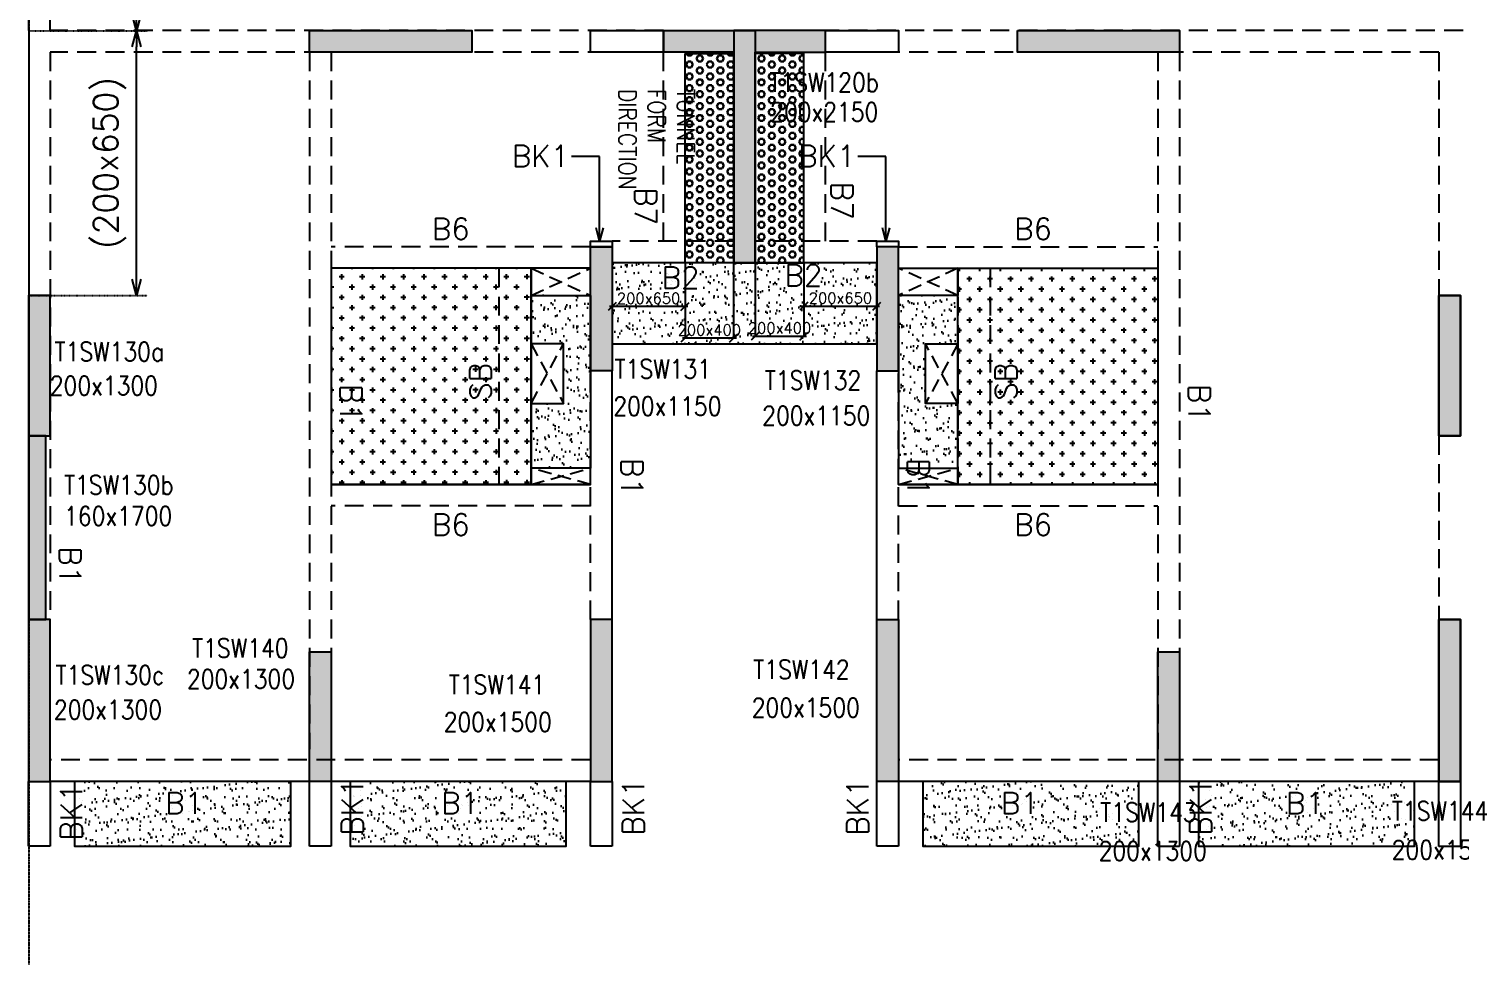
# Model space of a CAD drawing. Header units: millimetres. Extents: x 1078357 to 2594950, y -5122486 to -4636555.
# Drawn here: x 1400401 to 1413651, y -4674402 to -4665741 of the extents above; entities that cross this region are included whole.
import ezdxf

# ---------------------------------------------------------------- set-up
doc = ezdxf.new("R2010")
doc.units = ezdxf.units.MM
doc.header["$PDMODE"] = 35
for name, pattern in [('CONTINOUS', [0]), ('DOT', [0.25, 0, -0.25]), ('HIDDEN', [0.375, 0.25, -0.125]), ('New Retail block$0$CONTINOUS', [0])]:
    doc.linetypes.add(name, pattern=pattern)
doc.layers.get('0').update_dxf_attribs({"lineweight": 0})
doc.layers.get('Defpoints').update_dxf_attribs({"lineweight": 0})
for name, color, linetype, lineweight in [('A-_ANOTDIMA_D-', 6, 'Continuous', 13), ('COL. NO.', 30, 'Continuous', 25), ('COL. SIZE', 7, 'Continuous', 25), ('DIM', 9, 'Continuous', 25), ('HATCH', 8, 'Continuous', 30)]:
    doc.layers.add(name, color=color, linetype=linetype, lineweight=lineweight)
for name, color, linetype in [('B-200x325', 201, 'HIDDEN'), ('DROP SLAB', 8, 'Continuous'), ('EXPANSION JOINT', 10, 'HIDDEN'), ('NON STR. RCC WALL', 6, 'Continuous'), ('S-BEAM', 3, 'HIDDEN'), ('S-BEAM NO.', 6, 'Continuous'), ('S-COLUMN', 1, 'Continuous'), ('S-CUTOUT', 8, 'HIDDEN'), ('S-DIM', 2, 'Continuous'), ('S-SLAB-PROJECTION', 54, 'New Retail block$0$CONTINOUS'), ('SLAB FOLD', 8, 'Continuous'), ('TEXT', 7, 'Continuous')]:
    doc.layers.add(name, color=color, linetype=linetype)
doc.styles.add('Roman', font='romans')
doc.styles.add('ROMANS', font='romans.shx', dxfattribs={"width": 0.85})
doc.dimstyles.new('HARESH', dxfattribs={"dimtxt": 150, "dimasz": 75, "dimexe": 0, "dimexo": 0, "dimgap": 25, "dimtad": 1, "dimdec": 0, "dimdsep": 46, "dimtxsty": 'Roman', "dimblk": 'OBLIQUE', "dimcen": 225, "dimdle": 25, "dimclrd": 2, "dimclre": 2, "dimclrt": 7, "dimadec": 8, "dimazin": 1, "dimtfac": 1, "dimtdec": 0, "dimtmove": 0, "dimatfit": 0, "dimfxl": 1, "dimlwd": -1, "dimlwe": -1, "dimarcsym": 0})
pattern_1 = [(180, (261151.654, 209214.5), (-7e-15, -54.99261315), [31.75, -63.5]), (300, (261151.654, 209214.5), (47.625, 27.4963066), [31.75, -63.5]), (240, (261119.904, 209214.5), (47.625, -27.4963066), [31.75, -63.5])]

# ---------------------------------------------------------------- blocks, each defined once
blk = doc.blocks.new('_Open30')
at = {"color": 0, "linetype": 'ByBlock', "lineweight": -2}
for p, q in [((-1, 0.268), (0, 0)), ((0, 0), (-1, -0.268)), ((0, 0), (-1, 0))]:
    blk.add_line(p, q, dxfattribs=at)
blk = doc.blocks.new('*D1585')
at = {"layer": 'Defpoints', "color": 0, "linetype": 'CONTINOUS', "ltscale": 0.5, "transparency": 16777216}
for p in [(1400401, -4665760, 0), (1401399, -4665760), (1400402, -4668210, 0)]:
    blk.add_point(p, dxfattribs=at)
at = {"layer": 'S-DIM', "color": 2, "linetype": 'DOT', "ltscale": 0.5, "transparency": 16777216}
for p, q in [((1400401, -4665760), (1401499, -4665760)), ((1400402, -4668210), (1401499, -4668210))]:
    blk.add_line(p, q, dxfattribs=at)
at = {"layer": 'S-DIM', "color": 2, "linetype": 'CONTINOUS', "ltscale": 0.5, "transparency": 16777216}
blk.add_line((1401399, -4668060), (1401399, -4665910), dxfattribs=at)
at = {"layer": 'S-DIM', "color": 2, "linetype": 'CONTINOUS', "ltscale": 0.5, "transparency": 16777216, "xscale": 150, "yscale": 150, "zscale": 150}
for p, rotation in [((1401399, -4665760), 90), ((1401399, -4668210), 270)]:
    blk.add_blockref('_Open30', p, dxfattribs=dict(at, rotation=rotation))
at = {"layer": 'S-DIM', "color": 7, "linetype": 'CONTINOUS', "ltscale": 0.5, "transparency": 16777216, "insert": (1401152, -4666985), "char_height": 225, "attachment_point": 5, "rotation": 90, "style": 'Roman'}
blk.add_mtext('(200x650)', dxfattribs=at)
blk = doc.blocks.new('*D1586')
at = {"layer": 'Defpoints', "color": 0, "linetype": 'CONTINOUS', "ltscale": 0.5, "transparency": 16777216}
for p in [(1400401, -4663760, 0), (1400401, -4665760, 0), (1401399, -4665760)]:
    blk.add_point(p, dxfattribs=at)
at = {"layer": 'S-DIM', "color": 2, "linetype": 'DOT', "ltscale": 0.5, "transparency": 16777216}
for p, q in [((1400401, -4663760), (1401499, -4663760)), ((1400401, -4665760), (1401499, -4665760))]:
    blk.add_line(p, q, dxfattribs=at)
at = {"layer": 'S-DIM', "color": 2, "linetype": 'CONTINOUS', "ltscale": 0.5, "transparency": 16777216}
blk.add_line((1401399, -4663910), (1401399, -4665610), dxfattribs=at)
at = {"layer": 'S-DIM', "color": 2, "linetype": 'CONTINOUS', "ltscale": 0.5, "transparency": 16777216, "xscale": 150, "yscale": 150, "zscale": 150}
for p, rotation in [((1401399, -4663760), 90), ((1401399, -4665760), 270)]:
    blk.add_blockref('_Open30', p, dxfattribs=dict(at, rotation=rotation))
at = {"layer": 'S-DIM', "color": 7, "linetype": 'CONTINOUS', "ltscale": 0.5, "transparency": 16777216, "insert": (1401152, -4664760), "char_height": 225, "attachment_point": 5, "rotation": 90, "style": 'Roman'}
blk.add_mtext('(200x450)', dxfattribs=at)
blk = doc.blocks.new('_Oblique')
at = {"color": 0, "linetype": 'ByBlock', "lineweight": -2}
blk.add_line((-0.5, -0.5), (0.5, 0.5), dxfattribs=at)
blk = doc.blocks.new('*D1167')
at = {"layer": 'Defpoints', "color": 0, "ltscale": 700, "transparency": 16777216}
for p in [(1406476, -4667910, 0), (1406926, -4667910, 0), (1406476, -4668605)]:
    blk.add_point(p, dxfattribs=at)
at = {"layer": 'DIM', "color": 2, "ltscale": 700, "transparency": 16777216}
for p, q in [((1406476, -4667910), (1406476, -4668605)), ((1406926, -4667910), (1406926, -4668605)), ((1406951, -4668605), (1406451, -4668605))]:
    blk.add_line(p, q, dxfattribs=at)
at = {"layer": 'DIM', "color": 2, "ltscale": 700, "transparency": 16777216, "xscale": 75, "yscale": 75, "zscale": 75, "rotation": 180}
blk.add_blockref('_Oblique', (1406476, -4668605), dxfattribs=at)
at = {"layer": 'DIM', "color": 2, "ltscale": 700, "transparency": 16777216, "xscale": 75, "yscale": 75, "zscale": 75}
blk.add_blockref('_Oblique', (1406926, -4668605), dxfattribs=at)
at = {"layer": 'DIM', "color": 7, "ltscale": 700, "transparency": 16777216, "insert": (1406701, -4668530), "char_height": 150, "attachment_point": 5, "style": 'Roman'}
blk.add_mtext('{\\H0.666667x;200x400}', dxfattribs=at)
blk = doc.blocks.new('*D1168')
at = {"layer": 'Defpoints', "color": 0, "ltscale": 700, "transparency": 16777216}
for p in [(1405801, -4667910, 0), (1406476, -4667910, 0), (1405801, -4668312)]:
    blk.add_point(p, dxfattribs=at)
at = {"layer": 'DIM', "color": 2, "ltscale": 700, "transparency": 16777216}
for p, q in [((1405801, -4667910), (1405801, -4668312)), ((1406476, -4667910), (1406476, -4668312)), ((1406501, -4668312), (1405776, -4668312))]:
    blk.add_line(p, q, dxfattribs=at)
at = {"layer": 'DIM', "color": 2, "ltscale": 700, "transparency": 16777216, "xscale": 75, "yscale": 75, "zscale": 75, "rotation": 180}
blk.add_blockref('_Oblique', (1405801, -4668312), dxfattribs=at)
at = {"layer": 'DIM', "color": 2, "ltscale": 700, "transparency": 16777216, "xscale": 75, "yscale": 75, "zscale": 75}
blk.add_blockref('_Oblique', (1406476, -4668312), dxfattribs=at)
at = {"layer": 'DIM', "color": 7, "ltscale": 700, "transparency": 16777216, "insert": (1406139, -4668237), "char_height": 150, "attachment_point": 5, "style": 'Roman'}
blk.add_mtext('{\\H0.666667x;200x650}', dxfattribs=at)
blk = doc.blocks.new('*D1169')
at = {"layer": 'Defpoints', "color": 0, "ltscale": 700, "transparency": 16777216}
for p in [(1407126, -4667910, 0), (1407576, -4667910, 0), (1407576, -4668587)]:
    blk.add_point(p, dxfattribs=at)
at = {"layer": 'DIM', "color": 2, "ltscale": 700, "transparency": 16777216}
for p, q in [((1407126, -4667910), (1407126, -4668587)), ((1407576, -4667910), (1407576, -4668587)), ((1407101, -4668587), (1407601, -4668587))]:
    blk.add_line(p, q, dxfattribs=at)
at = {"layer": 'DIM', "color": 2, "ltscale": 700, "transparency": 16777216, "xscale": 75, "yscale": 75, "zscale": 75, "rotation": 180}
blk.add_blockref('_Oblique', (1407126, -4668587), dxfattribs=at)
at = {"layer": 'DIM', "color": 2, "ltscale": 700, "transparency": 16777216, "xscale": 75, "yscale": 75, "zscale": 75}
blk.add_blockref('_Oblique', (1407576, -4668587), dxfattribs=at)
at = {"layer": 'DIM', "color": 7, "ltscale": 700, "transparency": 16777216, "insert": (1407351, -4668512), "char_height": 150, "attachment_point": 5, "style": 'Roman'}
blk.add_mtext('{\\H0.666667x;200x400}', dxfattribs=at)
blk = doc.blocks.new('*D1170')
at = {"layer": 'Defpoints', "color": 0, "ltscale": 700, "transparency": 16777216}
for p in [(1407576, -4667910, 0), (1408251, -4667910, 0), (1408251, -4668310)]:
    blk.add_point(p, dxfattribs=at)
at = {"layer": 'DIM', "color": 2, "ltscale": 700, "transparency": 16777216}
for p, q in [((1407576, -4667910), (1407576, -4668310)), ((1408251, -4667910), (1408251, -4668310)), ((1407551, -4668310), (1408276, -4668310))]:
    blk.add_line(p, q, dxfattribs=at)
at = {"layer": 'DIM', "color": 2, "ltscale": 700, "transparency": 16777216, "xscale": 75, "yscale": 75, "zscale": 75, "rotation": 180}
blk.add_blockref('_Oblique', (1407576, -4668310), dxfattribs=at)
at = {"layer": 'DIM', "color": 2, "ltscale": 700, "transparency": 16777216, "xscale": 75, "yscale": 75, "zscale": 75}
blk.add_blockref('_Oblique', (1408251, -4668310), dxfattribs=at)
at = {"layer": 'DIM', "color": 7, "ltscale": 700, "transparency": 16777216, "insert": (1407914, -4668235), "char_height": 150, "attachment_point": 5, "style": 'Roman'}
blk.add_mtext('{\\H0.666667x;200x650}', dxfattribs=at)
blk = doc.blocks.new('G$CD63B60BD')
at = {"layer": 'COL. NO.', "linetype": 'Continuous', "style": 'ROMANS', "width": 0.85}
for s, p in [('T1SW120b', (51580, 6384, -320)), ('T1SW130a', (44965, 3891, -320)), ('T1SW131', (50148, 3730, -320)), ('T1SW132', (51538, 3625, -320)), ('T1SW130b', (45053, 2657, -320)), ('T1SW140', (46238, 1147, -320)), ('T1SW130c', (44974, 898, -323)), ('T1SW142', (51431, 949, -320)), ('T1SW141', (48613, 809, -320)), ('T1SW143', (54642, -372, -320)), ('T1SW144', (57341, -360, -320))]:
    blk.add_text(s, height=175, dxfattribs=at).set_placement(p)
at = {"layer": 'COL. SIZE', "linetype": 'Continuous', "style": 'ROMANS', "width": 0.85}
for s, p in [('200x2150', (51588, 6110, -320)), ('200x1300', (44921, 3577, -320)), ('200x1150', (50136, 3387, -320)), ('200x1150', (51514, 3298, -320)), ('160x1700', (45053, 2369, -320)), ('200x1300', (46190, 861, -320)), ('200x1300', (44959, 577, -323)), ('200x1500', (51417, 597, -320)), ('200x1500', (48566, 464, -320)), ('200x1300', (54628, -730, -320)), ('200x1500', (57340, -720, -320))]:
    blk.add_text(s, height=175, dxfattribs=at).set_placement(p)

msp = doc.modelspace()

# ---------------------------------------------------------------- hatches: boundary and pattern name
at = {"layer": 'DROP SLAB'}
h = msp.add_hatch(dxfattribs=at)
h.set_pattern_fill('CROSS', color=8, scale=15, angle=0.03079)
h.set_pattern_definition([(180.03079016, (-6297639.38, 28116973.47), (-95.19879988, -95.3011726), [47.625, -142.875]), (270.03079016, (-6297663.21, 28116997.27), (95.3011726, -95.19879988), [47.625, -142.875])])
h.paths.add_polyline_path([(1405051.2, -4667959.7), (1403201.2, -4667959.6), (1403201.2, -4669959.4), (1405051.2, -4669959.5)])
h = msp.add_hatch(dxfattribs=at)
h.set_pattern_fill('CROSS', color=8, scale=15, angle=0.03079)
h.set_pattern_definition([(180.03079016, (-5200414.67, 23432954.28), (-95.19879988, -95.3011726), [47.625, -142.875]), (270.03079016, (-5200438.49, 23432978.08), (95.3011726, -95.19879988), [47.625, -142.875])])
h.paths.add_polyline_path([(1409001.2, -4667959.7), (1410851.2, -4667959.7), (1410851.2, -4669959.5), (1409001.2, -4669959.5)])
at = {"layer": 'HATCH', "ltscale": 1000}
h = msp.add_hatch(dxfattribs=at)
h.set_pattern_fill('HEX', color=8, scale=10, angle=180)
h.set_pattern_definition(pattern_1)
h.paths.add_polyline_path([(1406926.4, -4665970.3), (1406476.4, -4665970.3), (1406476.4, -4667909.6), (1406926.4, -4667909.6)])
h = msp.add_hatch(dxfattribs=at)
h.set_pattern_fill('HEX', color=8, scale=10, angle=180)
h.set_pattern_definition(pattern_1)
h.paths.add_polyline_path([(1407126.7, -4665970.3), (1407576.7, -4665970.3), (1407576.7, -4667909.6), (1407126.7, -4667909.6)])
at = {"layer": 'HATCH'}
h = msp.add_hatch(dxfattribs=at)
h.set_pattern_fill('AR-SAND', color=8, scale=3, angle=179.97015)
h.set_pattern_definition([(37.47015413, (-3705481.5, 18698798.9), (-4.72361136, 146.8264517), [0, -115.824, 0, -129.54, 0, -123.825]), (7.4701541, (-3705481.5, 18698798.9), (134.9689868, 214.9772528), [0, -62.484, 0, -104.394, 0, -40.005]), (327.4701541, (-3705575.23, 18698798.95), (237.2979035, 0.3075449), [0, -38.1, 0, -137.16, 0, -179.07]), (317.4701541, (-3705575.23, 18698798.95), (229.1017424, 66.759465), [0, -19.05, 0, -89.916, 0, -102.87])])
h.paths.add_polyline_path([(1408251.5, -4667909.7), (1405801.5, -4667909.7), (1405801.5, -4668509.7), (1408251.5, -4668509.7)])
h = msp.add_hatch(dxfattribs=at)
h.set_pattern_fill('AR-SAND', color=8, scale=3, angle=179.97015)
h.set_pattern_definition([(37.47015413, (-3705481.45, 18698798.9), (-4.72361136, 146.8264517), [0, -115.824, 0, -129.54, 0, -123.825]), (7.4701541, (-3705481.45, 18698798.9), (134.9689868, 214.9772528), [0, -62.484, 0, -104.394, 0, -40.005]), (327.4701541, (-3705575.18, 18698798.95), (237.2979035, 0.3075449), [0, -38.1, 0, -137.16, 0, -179.07]), (317.4701541, (-3705575.18, 18698798.95), (229.1017424, 66.759465), [0, -19.05, 0, -89.916, 0, -102.87])])
h.paths.add_polyline_path([(1408251.5, -4667909.7), (1405801.5, -4667909.7), (1405801.5, -4668659.6), (1408251.5, -4668659.6)])
h = msp.add_hatch(dxfattribs=at)
h.set_pattern_fill('AR-SAND', color=8, scale=3, angle=359.97015)
h.set_pattern_definition([(37.47015413, (-4813217.64, 23606765.84), (-4.72361136, 146.8264517), [0, -115.824, 0, -129.54, 0, -123.825]), (7.4701541, (-4813217.64, 23606765.84), (134.9689868, 214.9772528), [0, -62.484, 0, -104.394, 0, -40.005]), (327.47015413, (-4813311.37, 23606765.89), (237.29790347, 0.3075449), [0, -38.1, 0, -137.16, 0, -179.07]), (317.4701541, (-4813311.37, 23606765.89), (229.1017424, 66.759465), [0, -19.05, 0, -89.916, 0, -102.87])])
h.paths.add_polyline_path([(1405600.5, -4669809.8), (1405050.5, -4669809.8), (1405050.5, -4669209.7), (1405350.4, -4669209.7), (1405350.4, -4668659.8), (1405050.5, -4668659.8), (1405050.5, -4668209.8), (1405600.4, -4668209.8)])
h = msp.add_hatch(dxfattribs=at)
h.set_pattern_fill('AR-SAND', color=8, scale=3, angle=180.02985)
h.set_pattern_definition([(37.47015413, (-4813216.87, 23606765.77), (-4.72361136, 146.8264517), [0, -115.824, 0, -129.54, 0, -123.825]), (7.4701541, (-4813216.87, 23606765.77), (134.9689868, 214.9772528), [0, -62.484, 0, -104.394, 0, -40.005]), (327.47015413, (-4813310.6, 23606765.82), (237.29790347, 0.3075449), [0, -38.1, 0, -137.16, 0, -179.07]), (317.4701541, (-4813310.6, 23606765.82), (229.1017424, 66.759465), [0, -19.05, 0, -89.916, 0, -102.87])])
h.paths.add_polyline_path([(1408451.2, -4669809.7), (1409001.2, -4669809.7), (1409001.2, -4669209.6), (1408701.2, -4669209.6), (1408701.2, -4668659.7), (1409001.2, -4668659.7), (1409001.2, -4668209.7), (1408451.2, -4668209.7)])
h = msp.add_hatch(dxfattribs=at)
h.set_pattern_fill('AR-SAND', color=8, scale=3, angle=179.97015)
h.set_pattern_definition([(37.47015413, (-3704156.5, 18698798.92), (-4.72361136, 146.8264517), [0, -115.824, 0, -129.54, 0, -123.825]), (7.4701541, (-3704156.5, 18698798.92), (134.9689868, 214.9772528), [0, -62.484, 0, -104.394, 0, -40.005]), (327.4701541, (-3704250.23, 18698798.96), (237.2979035, 0.3075449), [0, -38.1, 0, -137.16, 0, -179.07]), (317.4701541, (-3704250.23, 18698798.96), (229.1017424, 66.759465), [0, -19.05, 0, -89.916, 0, -102.87])])
h.paths.add_polyline_path([(1402826.5, -4672709.7), (1400826.5, -4672709.7), (1400826.5, -4673309.7), (1402826.5, -4673309.7)])
h = msp.add_hatch(dxfattribs=at)
h.set_pattern_fill('AR-SAND', color=8, scale=3, angle=179.97015)
h.set_pattern_definition([(37.47015413, (-3706706.5, 18698798.92), (-4.72361136, 146.8264517), [0, -115.824, 0, -129.54, 0, -123.825]), (7.4701541, (-3706706.5, 18698798.92), (134.9689868, 214.9772528), [0, -62.484, 0, -104.394, 0, -40.005]), (327.4701541, (-3706800.23, 18698798.96), (237.2979035, 0.3075449), [0, -38.1, 0, -137.16, 0, -179.07]), (317.4701541, (-3706800.23, 18698798.96), (229.1017424, 66.759465), [0, -19.05, 0, -89.916, 0, -102.87])])
h.paths.add_polyline_path([(1405376.5, -4672709.7), (1403376.5, -4672709.7), (1403376.5, -4673309.7), (1405376.5, -4673309.7)])
h = msp.add_hatch(dxfattribs=at)
h.set_pattern_fill('AR-SAND', color=8, scale=3, angle=179.97015)
h.set_pattern_definition([(37.47015413, (-3712006.5, 18698798.92), (-4.72361136, 146.8264517), [0, -115.824, 0, -129.54, 0, -123.825]), (7.4701541, (-3712006.5, 18698798.92), (134.9689868, 214.9772528), [0, -62.484, 0, -104.394, 0, -40.005]), (327.4701541, (-3712100.23, 18698798.96), (237.2979035, 0.3075449), [0, -38.1, 0, -137.16, 0, -179.07]), (317.4701541, (-3712100.23, 18698798.96), (229.1017424, 66.759465), [0, -19.05, 0, -89.916, 0, -102.87])])
h.paths.add_polyline_path([(1410676.5, -4672709.7), (1408676.5, -4672709.7), (1408676.5, -4673309.7), (1410676.5, -4673309.7)])
h = msp.add_hatch(dxfattribs=at)
h.set_pattern_fill('AR-SAND', color=8, scale=3, angle=179.97015)
h.set_pattern_definition([(37.47015413, (-3714556.5, 18698798.92), (-4.72361136, 146.8264517), [0, -115.824, 0, -129.54, 0, -123.825]), (7.4701541, (-3714556.5, 18698798.92), (134.9689868, 214.9772528), [0, -62.484, 0, -104.394, 0, -40.005]), (327.4701541, (-3714650.23, 18698798.96), (237.2979035, 0.3075449), [0, -38.1, 0, -137.16, 0, -179.07]), (317.4701541, (-3714650.23, 18698798.96), (229.1017424, 66.759465), [0, -19.05, 0, -89.916, 0, -102.87])])
h.paths.add_polyline_path([(1413226.5, -4672709.7), (1411226.5, -4672709.7), (1411226.5, -4673309.7), (1413226.5, -4673309.7)])
at = {"layer": 'S-COLUMN', "lineweight": 25}
h = msp.add_hatch(color=1, dxfattribs=at)
h.dxf.hatch_style = 1
h.paths.add_polyline_path([(1403001.3, -4665759.7), (1404501.3, -4665759.7), (1404501.3, -4665959.7), (1403001.3, -4665959.7)])
h = msp.add_hatch(color=1, dxfattribs=at)
h.dxf.hatch_style = 1
h.paths.add_polyline_path([(1406926.3, -4665959.7), (1406276.3, -4665959.7), (1406276.3, -4665759.7), (1407126.3, -4665759.7), (1407126.3, -4667909.7), (1406926.3, -4667909.7)])
at = {"layer": 'S-COLUMN', "lineweight": 25, "extrusion": (1.00316e-06, -2.11765e-11, 1)}
h = msp.add_hatch(color=1, dxfattribs=at)
h.dxf.hatch_style = 1
h.paths.add_polyline_path([(1407126.3, -4665959.7), (1407776.3, -4665959.7), (1407776.3, -4665759.7), (1406926.3, -4665759.7), (1406926.3, -4667909.7), (1407126.3, -4667909.7)])
at = {"layer": 'S-COLUMN', "lineweight": 25}
h = msp.add_hatch(color=1, dxfattribs=at)
h.dxf.hatch_style = 1
h.paths.add_polyline_path([(1409551.3, -4665759.7), (1411051.3, -4665759.7), (1411051.3, -4665959.7), (1409551.3, -4665959.7)])
h = msp.add_hatch(color=1, dxfattribs=at)
h.dxf.hatch_style = 1
h.paths.add_polyline_path([(1405601.3, -4667759.7), (1405801.3, -4667759.7), (1405801.3, -4668909.7), (1405601.3, -4668909.7)])
at = {"layer": 'S-COLUMN', "lineweight": 25, "extrusion": (1.00316e-06, -2.11765e-11, 1)}
h = msp.add_hatch(color=1, dxfattribs=at)
h.dxf.hatch_style = 1
h.paths.add_polyline_path([(1408451.3, -4667759.7), (1408251.3, -4667759.7), (1408251.3, -4668909.7), (1408451.3, -4668909.7)])
at = {"layer": 'S-COLUMN', "lineweight": 25}
h = msp.add_hatch(color=1, dxfattribs=at)
h.dxf.hatch_style = 1
h.paths.add_polyline_path([(1400601.3, -4668209.7), (1400401.3, -4668209.7), (1400401.3, -4669509.7), (1400601.3, -4669509.7)])
at = {"layer": 'S-COLUMN', "lineweight": 25, "extrusion": (1.00316e-06, -2.11765e-11, 1)}
h = msp.add_hatch(color=1, dxfattribs=at)
h.dxf.hatch_style = 1
h.paths.add_polyline_path([(1413651.3, -4668209.7), (1413451.3, -4668209.7), (1413451.3, -4669509.7), (1413651.3, -4669509.7)])
at = {"layer": 'S-COLUMN', "lineweight": 25, "extrusion": (-1.00316e-06, -1.91639e-11, 1)}
h = msp.add_hatch(color=1, dxfattribs=at)
h.dxf.hatch_style = 1
h.paths.add_polyline_path([(1413451.3, -4668209.7), (1413651.3, -4668209.7), (1413651.3, -4669509.7), (1413451.3, -4669509.7)])
at = {"layer": 'S-COLUMN', "lineweight": 25, "extrusion": (-1.00316e-06, -2.11765e-11, 1)}
h = msp.add_hatch(color=1, dxfattribs=at)
h.dxf.hatch_style = 1
h.paths.add_polyline_path([(1400401.3, -4671209.7), (1400561.3, -4671209.7), (1400561.3, -4669509.7), (1400401.3, -4669509.7)])
at = {"layer": 'S-COLUMN', "lineweight": 25}
h = msp.add_hatch(color=1, dxfattribs=at)
h.dxf.hatch_style = 1
h.paths.add_polyline_path([(1400401.2, -4672709.7), (1400601.2, -4672709.7), (1400601.2, -4671209.7), (1400401.2, -4671209.7)])
h = msp.add_hatch(color=1, dxfattribs=at)
h.dxf.hatch_style = 1
h.paths.add_polyline_path([(1405601.2, -4672709.7), (1405801.2, -4672709.7), (1405801.2, -4671209.7), (1405601.2, -4671209.7)])
at = {"layer": 'S-COLUMN', "lineweight": 25, "extrusion": (1.00316e-06, -2.11765e-11, 1)}
h = msp.add_hatch(color=1, dxfattribs=at)
h.dxf.hatch_style = 1
h.paths.add_polyline_path([(1408451.2, -4672709.7), (1408251.2, -4672709.7), (1408251.2, -4671209.7), (1408451.2, -4671209.7)])
h = msp.add_hatch(color=1, dxfattribs=at)
h.dxf.hatch_style = 1
h.paths.add_polyline_path([(1413651.2, -4672709.7), (1413451.2, -4672709.7), (1413451.2, -4671209.7), (1413651.2, -4671209.7)])
at = {"layer": 'S-COLUMN', "lineweight": 25, "extrusion": (-1.00316e-06, -1.91639e-11, 1)}
h = msp.add_hatch(color=1, dxfattribs=at)
h.dxf.hatch_style = 1
h.paths.add_polyline_path([(1413451.2, -4672709.7), (1413651.2, -4672709.7), (1413651.2, -4671209.7), (1413451.2, -4671209.7)])
at = {"layer": 'S-COLUMN', "lineweight": 25}
h = msp.add_hatch(color=1, dxfattribs=at)
h.dxf.hatch_style = 1
h.paths.add_polyline_path([(1403201.2, -4671509.7), (1403201.2, -4672709.7), (1403001.2, -4672709.7), (1403001.2, -4671509.7)])
h = msp.add_hatch(color=1, dxfattribs=at)
h.dxf.hatch_style = 1
h.paths.add_polyline_path([(1411051.2, -4671509.7), (1411051.2, -4672709.7), (1410851.2, -4672709.7), (1410851.2, -4671509.7)])

# ---------------------------------------------------------------- linework, layer by layer
at = {"layer": 'DROP SLAB', "color": 3, "linetype": 'CONTINOUS', "ltscale": 500, "elevation": 0}
for points in [[(1405051.2, -4667959.7), (1403201.2, -4667959.6), (1403201.2, -4669959.4), (1405051.2, -4669959.5)], [(1405051.2, -4668209.7), (1405601.1, -4668209.7), (1405601.1, -4667959.7), (1405051.2, -4667959.7)], [(1409001.2, -4668209.7), (1408451.4, -4668209.7), (1408451.4, -4667959.7), (1409001.2, -4667959.7)], [(1409001.2, -4667959.7), (1410851.2, -4667959.7), (1410851.2, -4669959.5), (1409001.2, -4669959.5)], [(1405051.1, -4669209.8), (1405351.1, -4669209.8), (1405351.1, -4668659.8), (1405051.1, -4668659.8)], [(1409001.2, -4669209.7), (1408701.2, -4669209.7), (1408701.2, -4668659.7), (1409001.2, -4668659.7)], [(1405050.8, -4669959.5), (1405600.8, -4669959.5), (1405600.8, -4669809.7), (1405050.8, -4669809.7)], [(1409001.2, -4669959.5), (1408451.2, -4669959.5), (1408451.2, -4669809.7), (1409001.2, -4669809.7)]]:
    msp.add_lwpolyline(points, close=True, dxfattribs=at)
at = {"layer": 'EXPANSION JOINT'}
msp.add_line((1400401.5, -4654069.7, 0), (1400401.5, -4674402.2, 0), dxfattribs=at)
msp.add_line((1400401.5, -4654069.7, 0), (1400401.5, -4674402.2, 0), dxfattribs=at)
at = {"layer": 'NON STR. RCC WALL', "elevation": 0}
for points in [[(1405601.3, -4665759.7), (1406276.3, -4665759.7), (1406276.3, -4665959.7), (1405601.3, -4665959.7)], [(1407776.3, -4665759.7), (1408451.3, -4665759.7), (1408451.3, -4665959.7), (1407776.3, -4665959.7)]]:
    msp.add_lwpolyline(points, close=True, dxfattribs=at)
at = {"layer": 'S-BEAM', "linetype": 'Continuous', "ltscale": 500}
msp.add_line((1400401.5, -4665759.7, 0), (1400401.5, -4663759.7, 0), dxfattribs=at)
at = {"layer": 'S-BEAM', "linetype": 'HIDDEN', "ltscale": 500}
msp.add_line((1400601.5, -4665759.7, 0), (1400601.5, -4663759.6, 0), dxfattribs=at)
at = {"layer": 'S-BEAM', "linetype": 'CONTINOUS', "ltscale": 700}
for p, q in [((1400401.5, -4665759.7, 0), (1400401.5, -4671209.7, 0)), ((1405801.5, -4671209.7, 0), (1405801.5, -4668909.6, 0)), ((1408251.5, -4671209.7, 0), (1408251.5, -4668909.6, 0)), ((1400401.2, -4673309.6, 0), (1400401.2, -4672709.6, 0)), ((1400601.2, -4672709.6, 0), (1400601.2, -4673309.6, 0)), ((1405601.4, -4672709.7, 0), (1400601.4, -4672709.7, 0)), ((1403001.2, -4673309.7, 0), (1403001.2, -4672709.7, 0)), ((1403201.2, -4672709.7, 0), (1403201.2, -4673309.7, 0)), ((1405601.2, -4673309.7, 0), (1405601.2, -4672709.7, 0)), ((1405801.2, -4672709.7, 0), (1405801.2, -4673309.7, 0)), ((1408251.3, -4673309.7, 0), (1408251.3, -4672709.7, 0)), ((1408451.3, -4672709.7, 0), (1408451.3, -4673309.7, 0)), ((1413451.4, -4672709.7, 0), (1408451.4, -4672709.7, 0)), ((1410851.3, -4673309.8, 0), (1410851.3, -4672709.8, 0)), ((1411051.3, -4672709.8, 0), (1411051.3, -4673309.8, 0)), ((1413451.3, -4673309.8, 0), (1413451.3, -4672709.8, 0)), ((1413651.3, -4672709.8, 0), (1413651.3, -4673309.8, 0)), ((1400601.2, -4673309.6, 0), (1400401.2, -4673309.6, 0)), ((1403201.2, -4673309.7, 0), (1403001.2, -4673309.7, 0)), ((1405801.2, -4673309.7, 0), (1405601.2, -4673309.7, 0)), ((1408451.3, -4673309.7, 0), (1408251.3, -4673309.7, 0)), ((1411051.3, -4673309.8, 0), (1410851.3, -4673309.8, 0)), ((1413651.3, -4673309.8, 0), (1413451.3, -4673309.8, 0))]:
    msp.add_line(p, q, dxfattribs=at)
at = {"layer": 'S-BEAM', "linetype": 'HIDDEN', "ltscale": 700}
for p, q in [((1406276.3, -4665759.7, 0), (1400601.5, -4665759.7, 0)), ((1419976.3, -4665759.7, 0), (1407776.3, -4665759.7, 0)), ((1406276.3, -4665959.7, 0), (1400601.5, -4665959.7, 0)), ((1400601.5, -4665959.7, 0), (1400601.5, -4671209.7, 0)), ((1403001.5, -4665959.7, 0), (1403001.5, -4672409.6, 0)), ((1403201.5, -4665959.7, 0), (1403201.5, -4672409.6, 0)), ((1413451.5, -4665959.7, 0), (1407776.3, -4665959.7, 0)), ((1410851.5, -4665959.7, 0), (1410851.5, -4672409.7, 0)), ((1411051.5, -4665959.7, 0), (1411051.5, -4672409.7, 0)), ((1413451.5, -4665959.7, 0), (1413451.5, -4668209.7, 0)), ((1406926.5, -4667709.7, 0), (1405801.5, -4667709.7, 0)), ((1408251.5, -4667709.7, 0), (1407126.5, -4667709.7, 0)), ((1404751.2, -4667959.7, 0), (1404751.2, -4669959.5, 0)), ((1409001, -4667959.9, 0), (1409001, -4669959.7, 0)), ((1409301, -4667959.9, 0), (1409301, -4669959.7, 0)), ((1405601.5, -4671209.7, 0), (1405601.5, -4668909.6, 0)), ((1408451.5, -4671209.7, 0), (1408451.5, -4668909.6, 0)), ((1413451.5, -4669509.7, 0), (1413451.5, -4671209.7, 0)), ((1405601.4, -4672509.7, 0), (1400601.4, -4672509.7, 0)), ((1413451.4, -4672509.7, 0), (1408451.4, -4672509.7, 0))]:
    msp.add_line(p, q, dxfattribs=at)
at = {"layer": 'S-BEAM', "ltscale": 700}
for p, q in [((1406276.4, -4667709.7, 0), (1406276.4, -4665959.7, 0)), ((1407776.7, -4667709.7, 0), (1407776.7, -4665959.7, 0)), ((1405601.4, -4667759.6, 0), (1403201.6, -4667759.6, 0)), ((1408451.7, -4667759.7, 0), (1410851.5, -4667759.7, 0)), ((1405601.6, -4670159.4, 0), (1403201.6, -4670159.4, 0)), ((1408451.5, -4670159.5, 0), (1410851.5, -4670159.4, 0))]:
    msp.add_line(p, q, dxfattribs=at)
at = {"layer": 'S-BEAM', "linetype": 'Continuous', "ltscale": 700}
for p, q in [((1406476.4, -4667709.7, 0), (1406476.4, -4665970.3, 0)), ((1407576.7, -4667709.7, 0), (1407576.7, -4665970.3, 0)), ((1408251.4, -4667909.7, 0), (1405801.5, -4667909.7, 0)), ((1405601.4, -4667959.6, 0), (1403201.6, -4667959.6, 0)), ((1408451.7, -4667959.7, 0), (1410851.5, -4667959.7, 0)), ((1405601.6, -4669959.4, 0), (1403201.6, -4669959.4, 0)), ((1408451.5, -4669959.5, 0), (1410851.5, -4669959.4, 0))]:
    msp.add_line(p, q, dxfattribs=at)
at = {"layer": 'S-BEAM', "linetype": 'ByBlock', "ltscale": 700}
msp.add_line((1405051.2, -4667959.7, 0), (1405051.2, -4669959.5, 0), dxfattribs=at)
at = {"layer": 'S-BEAM', "linetype": 'Continuous', "ltscale": 700, "elevation": 0}
for points in [[(1405801.5, -4667759.7), (1405601.5, -4667759.7), (1405601.5, -4667709.6), (1405801.5, -4667709.6)], [(1408451.5, -4667759.7), (1408251.5, -4667759.7), (1408251.5, -4667709.6), (1408451.5, -4667709.6)]]:
    msp.add_lwpolyline(points, close=True, dxfattribs=at)
at = {"layer": 'S-COLUMN', "color": 1, "lineweight": 25, "elevation": 0}
for points in [[(1403001.3, -4665759.7), (1404501.3, -4665759.7), (1404501.3, -4665959.7), (1403001.3, -4665959.7)], [(1409551.3, -4665759.7), (1411051.3, -4665759.7), (1411051.3, -4665959.7), (1409551.3, -4665959.7)], [(1405601.3, -4667759.7), (1405801.3, -4667759.7), (1405801.3, -4668909.7), (1405601.3, -4668909.7)], [(1400601.3, -4668209.7), (1400401.3, -4668209.7), (1400401.3, -4669509.7), (1400601.3, -4669509.7)], [(1400401.2, -4672709.7), (1400601.2, -4672709.7), (1400601.2, -4671209.7), (1400401.2, -4671209.7)], [(1405601.2, -4672709.7), (1405801.2, -4672709.7), (1405801.2, -4671209.7), (1405601.2, -4671209.7)], [(1403001.2, -4671509.9), (1403201.2, -4671509.9), (1403201.2, -4672709.7), (1403001.2, -4672709.7)], [(1410851.2, -4671509.9), (1411051.2, -4671509.9), (1411051.2, -4672709.7), (1410851.2, -4672709.7)]]:
    msp.add_lwpolyline(points, close=True, dxfattribs=at)
msp.add_lwpolyline([(1406926.3, -4665959.7), (1406276.3, -4665959.7), (1406276.3, -4665759.7), (1407126.3, -4665759.7), (1407126.3, -4667909.7), (1406926.3, -4667909.7), (1406926.3, -4665959.7)], dxfattribs=at)
at = {"layer": 'S-COLUMN', "color": 1, "lineweight": 25, "extrusion": (1.00316e-06, -2.11765e-11, 1), "elevation": 1.4}
msp.add_lwpolyline([(1407126.3, -4665959.7), (1407776.3, -4665959.7), (1407776.3, -4665759.7), (1406926.3, -4665759.7), (1406926.3, -4667909.7), (1407126.3, -4667909.7), (1407126.3, -4665959.7)], dxfattribs=at)
for points in [[(1408451.3, -4667759.7), (1408251.3, -4667759.7), (1408251.3, -4668909.7), (1408451.3, -4668909.7)], [(1413651.3, -4668209.7), (1413451.3, -4668209.7), (1413451.3, -4669509.7), (1413651.3, -4669509.7)], [(1408451.2, -4672709.7), (1408251.2, -4672709.7), (1408251.2, -4671209.7), (1408451.2, -4671209.7)], [(1413651.2, -4672709.7), (1413451.2, -4672709.7), (1413451.2, -4671209.7), (1413651.2, -4671209.7)]]:
    msp.add_lwpolyline(points, close=True, dxfattribs=at)
at = {"layer": 'S-COLUMN', "color": 1, "lineweight": 25, "extrusion": (-1.00316e-06, -1.91639e-11, 1), "elevation": -1.4}
for points in [[(1413451.3, -4668209.7), (1413651.3, -4668209.7), (1413651.3, -4669509.7), (1413451.3, -4669509.7)], [(1413451.2, -4672709.7), (1413651.2, -4672709.7), (1413651.2, -4671209.7), (1413451.2, -4671209.7)]]:
    msp.add_lwpolyline(points, close=True, dxfattribs=at)
at = {"layer": 'S-COLUMN', "color": 1, "lineweight": 25, "extrusion": (-1.00316e-06, -2.11765e-11, 1), "elevation": -1.4}
msp.add_lwpolyline([(1400401.3, -4671209.7), (1400561.3, -4671209.7), (1400561.3, -4669509.7), (1400401.3, -4669509.7)], close=True, dxfattribs=at)
at = {"layer": 'S-CUTOUT', "ltscale": 500}
for p, q in [((1405051.2, -4668209.7, 0), (1405601.1, -4667959.7, 0)), ((1405051.2, -4667959.7, 0), (1405601.2, -4668209.7, 0)), ((1409001.2, -4667959.7, 0), (1408451.2, -4668209.7, 0)), ((1409001.2, -4668209.7, 0), (1408451.4, -4667959.7, 0)), ((1405051.1, -4669209.8, 0), (1405351.1, -4668659.8, 0)), ((1405051.1, -4668659.8, 0), (1405351.1, -4669209.8, 0)), ((1409001.3, -4669209.7, 0), (1408701.2, -4668659.7, 0)), ((1409001.3, -4668659.7, 0), (1408701.2, -4669209.7, 0)), ((1405600.8, -4669959.7, 0), (1405050.8, -4669809.7, 0)), ((1405051.6, -4669959.5, 0), (1405600.8, -4669809.7, 0)), ((1409000.4, -4669959.5, 0), (1408451.2, -4669809.7, 0)), ((1408451.2, -4669959.7, 0), (1409001.2, -4669809.7, 0))]:
    msp.add_line(p, q, dxfattribs=at)
at = {"layer": 'S-SLAB-PROJECTION', "elevation": 0}
for points in [[(1408251.5, -4667909.7), (1405801.5, -4667909.7), (1405801.5, -4668659.6), (1408251.5, -4668659.6)], [(1402826.5, -4672709.7), (1400826.5, -4672709.7), (1400826.5, -4673309.7), (1402826.5, -4673309.7)], [(1405376.5, -4672709.7), (1403376.5, -4672709.7), (1403376.5, -4673309.7), (1405376.5, -4673309.7)], [(1410676.5, -4672709.7), (1408676.5, -4672709.7), (1408676.5, -4673309.7), (1410676.5, -4673309.7)], [(1413226.5, -4672709.7), (1411226.5, -4672709.7), (1411226.5, -4673309.7), (1413226.5, -4673309.7)]]:
    msp.add_lwpolyline(points, close=True, dxfattribs=at)
at = {"layer": 'SLAB FOLD', "color": 8, "ltscale": 1000, "elevation": 0}
for points in [[(1406476.2, -4665970.3), (1406926.2, -4665970.3), (1406926.2, -4667909.6), (1406476.2, -4667909.6)], [(1407576.5, -4665970.3), (1407126.4, -4665970.3), (1407126.4, -4667909.6), (1407576.5, -4667909.6)]]:
    msp.add_lwpolyline(points, close=True, dxfattribs=at)
for points in [[(1405600.5, -4669809.8), (1405050.5, -4669809.8), (1405050.5, -4669209.7), (1405350.4, -4669209.7), (1405350.4, -4668659.8), (1405050.5, -4668659.8), (1405050.5, -4668209.8), (1405600.4, -4668209.8), (1405600.5, -4669809.8)], [(1408451.2, -4669809.7), (1409001.2, -4669809.7), (1409001.2, -4669209.6), (1408701.2, -4669209.6), (1408701.2, -4668659.7), (1409001.2, -4668659.7), (1409001.2, -4668209.7), (1408451.2, -4668209.7), (1408451.2, -4669809.7)]]:
    msp.add_lwpolyline(points, dxfattribs=at)

# ---------------------------------------------------------------- block references
at = {"layer": 'A-_ANOTDIMA_D-', "color": 2, "ltscale": 700}
msp.add_blockref('G$CD63B60BD', (1355676.2, -4672709.7, 0), dxfattribs=at)

# ---------------------------------------------------------------- texts
at = {"layer": 'B-200x325', "linetype": 'Continuous', "ltscale": 700, "style": 'ROMANS'}
for rotation, p in [(359.99945, (1404132, -4667694.4, -2.7)), (0.00134, (1409521, -4667694.4, -2.7)), (359.99945, (1404132, -4670431.5, -2.7)), (0.00134, (1409521.1, -4670431.6, -2.7))]:
    msp.add_text('B6', height=200, rotation=rotation, dxfattribs=at).set_placement(p)
at = {"layer": 'S-BEAM NO.', "linetype": 'Continuous', "ltscale": 700, "style": 'ROMANS'}
for s, rotation, p in [('BK1', 359.99906, (1404872.6, -4667021.1, -2.7)), ('BK1', 359.99906, (1407522.6, -4667021.1, -2.7)), ('B7', 269.99906, (1406012.7, -4667211.2, -5.4)), ('B7', 269.99906, (1407829.1, -4667159.1, -2.7)), ('SB', 90.00094, (1404683.1, -4669183.9, -2.7)), ('SB', 90.00094, (1409545.7, -4669184, -2.7))]:
    msp.add_text(s, height=200, rotation=rotation, dxfattribs=at).set_placement(p)
at = {"layer": 'S-BEAM NO.', "linetype": 'Continuous', "ltscale": 500, "style": 'ROMANS'}
for p in [(1406259.3, -4668146.3, -2.7), (1407396, -4668125.8, -2.7)]:
    msp.add_text('B2', height=200, dxfattribs=at).set_placement(p)
at = {"layer": 'S-BEAM NO.', "linetype": 'HIDDEN', "ltscale": 500, "style": 'ROMANS'}
for rotation, p in [(269.99906, (1403285.3, -4669031, -2.7)), (269.99906, (1411135.3, -4669031, -2.7)), (269.99906, (1405885.4, -4669715.9, -2.7)), (269.99906, (1408535.4, -4669715.9, -2.7)), (269.99906, (1400685.4, -4670535.3, -2.7)), (0.00094, (1401664.4, -4673010, -2.7)), (0.00094, (1404217.6, -4673010, -2.7)), (0.00094, (1409399.6, -4673010, -2.7)), (0.00094, (1412037.3, -4673010, -2.7))]:
    msp.add_text('B1', height=200, rotation=rotation, dxfattribs=at).set_placement(p)
at = {"layer": 'S-BEAM NO.', "linetype": 'CONTINOUS', "ltscale": 700, "style": 'ROMANS'}
for p in [(1400896.8, -4673256.1, 50), (1403496.9, -4673209.3, 50), (1406096.9, -4673209.3, 50), (1408174.2, -4673209.3, 50), (1411347, -4673209.4, 50)]:
    msp.add_text('BK1', height=200, rotation=90, dxfattribs=at).set_placement(p)
at = {"layer": 'TEXT', "insert": (1406565, -4666298.9, 0.1), "char_height": 162, "width": 162, "attachment_point": 1, "rotation": 269.99906, "style": 'ROMANS'}
msp.add_mtext('\\pxql;TUNNEL FORM DIRECTION', dxfattribs=at)

# ---------------------------------------------------------------- dimensions: what is measured, and where the dimension line sits
at = {"layer": 'DIM', "ltscale": 700}
for base, p1, p2, picture, middle in [((1405801.2, -4668312.3, 0), (1406475.9, -4667910.2, 0), (1405801.2, -4667910.2, 0), '*D1168', (1406138.6, -4668237.3, 0)), ((1408251, -4668310.3, 0), (1407576.2, -4667910.2, 0), (1408251, -4667910.2, 0), '*D1170', (1407913.6, -4668235.3, 0))]:
    dim = msp.add_linear_dim(base=base, p1=p1, p2=p2, text='{\\H0.666667x;200x650}', dimstyle='HARESH', override={"dimtxsty": 'Roman', "dimtmove": 1}, dxfattribs=at)
    dim.commit()
    dim.dimension.update_dxf_attribs({"geometry": picture, "text_midpoint": middle})
for base, p1, p2, picture, middle in [((1406475.9, -4668605.2, 0), (1406926, -4667910.2, 0), (1406475.9, -4667910.2, 0), '*D1167', (1406700.9, -4668605.2, 0)), ((1407576.2, -4668587, 0), (1407126, -4667910.2, 0), (1407576.2, -4667910.2, 0), '*D1169', (1407351.1, -4668587, 0))]:
    dim = msp.add_linear_dim(base=base, p1=p1, p2=p2, text='{\\H0.666667x;200x400}', dimstyle='HARESH', override={"dimtxsty": 'Roman'}, dxfattribs=at)
    dim.commit()
    dim.dimension.update_dxf_attribs({"geometry": picture, "text_midpoint": middle, "dimtype": 160})
at = {"layer": 'S-DIM', "linetype": 'CONTINOUS', "ltscale": 0.5}
for p1, angle, text, picture, middle in [((1400401.5, -4663759.7, 0), 90, '(200x450)', '*D1586', (1401152.1, -4664759.7, 0)), ((1400401.5, -4668209.7, 0), 270, '(200x650)', '*D1585', (1401152.1, -4666984.7, 0))]:
    dim = msp.add_linear_dim(base=(1401398.6, -4665759.7, 0), p1=p1, p2=(1400401.5, -4665759.7, 0), angle=angle, text=text, dimstyle='HARESH', override={"dimtxt": 225, "dimasz": 150, "dimexe": 100, "dimgap": 75, "dimtxsty": 'Roman', "dimblk1": 'Open30', "dimblk2": 'Open30', "dimsah": 1, "dimdle": 1, "dimfxl": 500, "dimarcsym": 1}, dxfattribs=at)
    dim.commit()
    dim.dimension.update_dxf_attribs({"geometry": picture, "text_midpoint": middle})

# ---------------------------------------------------------------- leaders
at = {"layer": 'S-BEAM NO.', "linetype": 'Continuous', "ltscale": 700}
for points in [[(1405685, -4667709.6, 0), (1405685, -4666923.4, 0), (1405426.2, -4666923.4, 0)], [(1408335, -4667709.6, 0), (1408335, -4666923.4, 0), (1408076.2, -4666923.4, 0)]]:
    msp.add_leader(points, dimstyle='HARESH', override={"dimasz": 125, "dimgap": 25, "dimtad": 0, "dimldrblk": 'Open30'}, dxfattribs=at)

doc.saveas('drawing.dxf')
